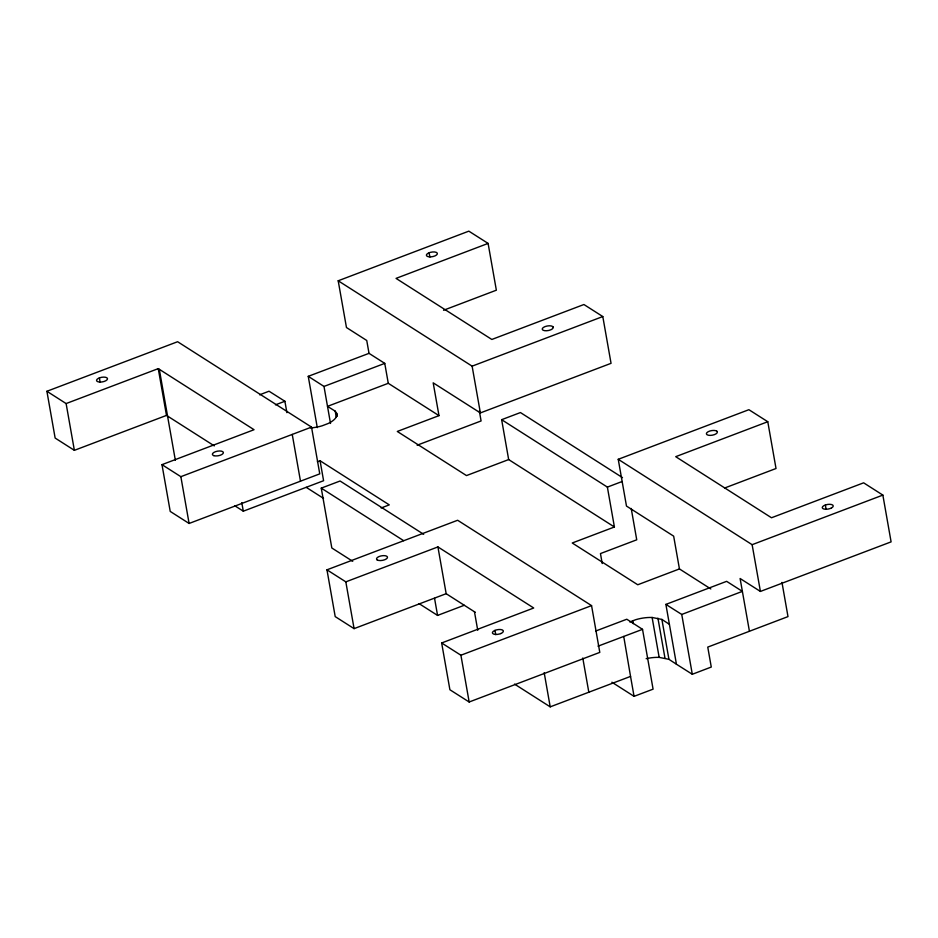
<?xml version="1.0" encoding="UTF-8"?>
<svg xmlns="http://www.w3.org/2000/svg" width="938" height="938" viewBox="0 0 938 938"><rect width="100%" height="100%" fill="white"/><g stroke="black" fill="none" stroke-linecap="round" stroke-linejoin="round"><path stroke-width="1.41" d="M710.828 588.947L679.44 568.932L637.746 584.761L572.239 542.996L614.413 526.992L508.666 459.573L466.491 475.578L397.278 431.457L438.984 415.64L388.273 383.302L327.503 406.353L335.218 411.161L336.73 413.388L336.578 416.32A22.84 9.544 -10 0 1 328.054 423.554L322.097 425.817A22.84 9.544 -10 0 1 310.478 427.939M99.381 377.92L99.627 377.815A5.569 2.333 -10 0 1 107.518 378.764A5.569 2.333 -10 0 1 99.756 382.071A5.569 2.333 -10 0 1 98.42 378.331L99.381 377.92L100.132 382.165M629.75 621.953L635.706 619.701A22.84 9.544 -10 0 1 652.121 617.474L661.9 619.432L669.404 624.321M388.273 383.302L384.756 363.381L369.021 353.345L366.746 340.482L346.462 327.526L338.196 280.779L468.836 231.147L488.1 243.411L496.354 290.194L443.545 310.255M488.1 243.411L396.035 278.387L491.84 339.462L583.917 304.522L602.794 316.552L611.048 363.334L480.373 412.919L433.192 382.845L438.984 415.64M259.603 394.816L269.03 391.216L284.894 401.265L286.899 412.65M275.444 404.853L284.894 401.265M161.981 464.65L180.858 476.68L311.522 427.107L319.764 473.866L189.101 523.463L170.224 511.421L161.981 464.65L254.057 429.71L158.252 368.634L66.117 403.563L46.9 391.275L177.61 341.725L311.522 427.107M338.196 280.779L472.119 366.16L602.794 316.552M317.384 461.777L320.069 460.757L389.282 504.879L381.121 507.974M234.688 505.699L243.305 511.187L323.587 480.713L320.069 460.757M679.44 568.932L673.66 536.149L626.478 506.063L618.236 459.303L748.887 409.695L767.776 421.725L776.019 468.508L724.57 488.041M767.776 421.725L675.7 456.677L771.505 517.764L863.628 482.824L882.857 495.1L891.1 541.871L760.413 591.432L740.105 578.512L749.427 631.262M419.122 603.662L437.565 615.422L464.287 605.268M441.657 642.976L533.722 608L437.917 546.924L345.829 581.853L326.963 569.823L457.638 520.262L591.561 605.62L599.792 652.391L469.164 701.999L449.9 689.747L441.657 642.976L460.91 655.228L469.164 701.999M460.91 655.228L591.561 605.62M665.886 604.4L726.633 581.337L742.38 591.374L681.75 614.449L665.886 604.4L676.439 664.221L692.303 674.27L711.274 667.047L707.756 647.103L787.99 616.606L781.975 582.392M46.9 391.275L55.143 438.058L74.372 450.334L166.495 415.405L214.31 445.89M317.29 427.611L308.25 376.337L369.021 353.345M308.25 376.337L323.997 386.433L384.756 363.381M417.129 445.21L481.088 420.951L479.33 410.973M352.723 561.311L331.818 547.98L321.265 488.135L340.072 481.006L423.683 534.308M508.666 459.573L501.642 419.685L520.438 412.556L622.492 477.618M501.642 419.685L607.378 487.103L622.152 481.499M326.963 569.823L335.206 616.606L354.083 628.636L446.171 593.695L475.32 612.326M618.236 459.303L752.135 544.685L882.857 495.1M595.736 631.016L626.795 619.232L642.53 629.339L653.083 689.16L634.065 696.348L611.904 682.219M598.01 646.176L642.53 629.339M514.528 684.095L550.207 706.853L630.547 676.415L623.735 636.445M429.241 252.732L430.296 252.381A5.569 2.333 -10 0 1 437.319 253.964A5.569 2.333 -10 0 1 428.854 256.813A5.569 2.333 -10 0 1 428.983 252.814L429.991 256.989M646.153 658.687A22.84 9.544 -10 0 1 659.156 657.374L668.935 659.332L676.439 664.221M321.265 488.135L403.645 540.663M306.257 487.361L323.528 498.371M825.358 505.007L826.097 509.264M752.135 544.685L760.413 591.432M681.75 614.449L692.303 674.27M661.9 619.432L668.935 659.332M657.925 618.154L664.96 658.042M652.121 617.474L659.156 657.374M631.215 508.466L636.738 539.807L600.461 553.572L602.219 563.539M632.704 620.804L633.209 623.653M607.378 487.103L614.413 526.992M630.547 676.415L634.065 696.348M582.779 658.019L588.818 692.209M544.181 672.663L550.207 706.853M472.119 366.16L480.373 412.919M494.994 630.383L495.745 634.639M474.464 611.74L477.735 630.277M437.917 546.924L446.171 593.695M434.552 598.315L437.565 615.422M336.73 413.388L337.234 416.238M335.218 411.161L336.226 416.859M323.997 386.433L330.516 423.448M345.829 581.853L354.083 628.636M292.246 434.423L300.488 481.182M241.793 502.639L243.305 511.187M180.858 476.68L189.101 523.463M159.308 369.302L175.347 460.277M158.252 368.634L166.495 415.405M66.117 403.563L74.372 450.334M831.326 508.056L830.13 508.56A5.569 2.333 -10 0 1 822.239 507.61A5.569 2.333 -10 0 1 830.001 504.304A5.569 2.333 -10 0 1 831.326 508.056M500.775 633.56L499.462 634.006A5.569 2.333 -10 0 1 492.438 632.423A5.569 2.333 -10 0 1 500.904 629.562A5.569 2.333 -10 0 1 500.775 633.56M716.702 431.081L715.846 430.706A5.569 2.322 -10 0 0 706.748 432.805A5.569 2.322 -10 0 0 712.223 435.209A5.569 2.322 -10 0 0 716.702 431.081M213.899 455.669L213.055 455.293A5.569 2.333 -10 0 1 217.522 451.155A5.569 2.333 -10 0 1 223.01 453.582A5.569 2.333 -10 0 1 213.899 455.669M377.193 559.927L376.666 559.435A5.569 2.322 -10 0 1 383.091 555.636A5.569 2.322 -10 0 1 386.444 558.849A5.569 2.322 -10 0 1 377.193 559.927M553.08 326.94L552.564 326.447A5.569 2.333 -10 0 0 543.301 327.514A5.569 2.333 -10 0 0 546.655 330.751A5.569 2.333 -10 0 0 553.08 326.94"/></g></svg>
